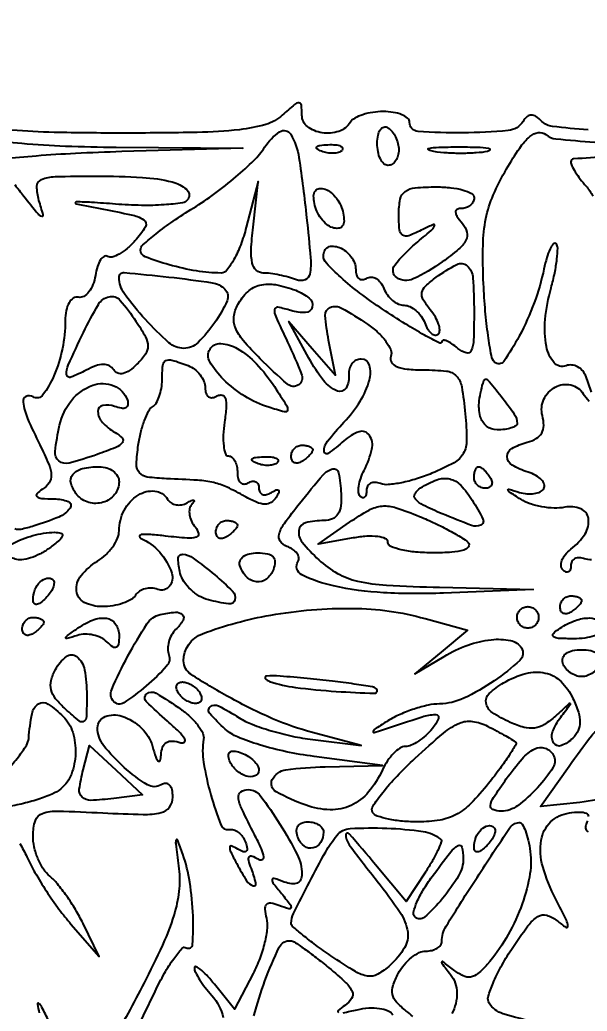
# Model space of a CAD drawing. Header units: inches. Extents: x -279 to 561, y -345 to 342.
# Drawn here: x -208.186 to -207.8, y -299.784 to -299.11 of the extents above; entities that cross this region are included whole.
import ezdxf

# ---------------------------------------------------------------- set-up
doc = ezdxf.new("R2010")
doc.units = ezdxf.units.IN
doc.header["$LTSCALE"] = 0.5
doc.header["$MEASUREMENT"] = 0
doc.layers.add('S-DIM', color=7, linetype='Continuous')
doc.styles.get("Standard").update_dxf_attribs({"font": 'arial.ttf'})
doc.dimstyles.get("Standard").update_dxf_attribs({"dimtxt": 0.18, "dimasz": 0.18, "dimexe": 0.18, "dimexo": 0.0625, "dimgap": 0.09, "dimtad": 0, "dimtih": 1, "dimtoh": 1, "dimzin": 0, "dimdsep": 46, "dimtxsty": 'Standard', "dimcen": 0.09, "dimadec": 0, "dimazin": 0, "dimtfac": 1, "dimtofl": 0, "dimtmove": 0, "dimatfit": 3, "dimfxl": 1, "dimtolj": 1, "dimtzin": 0, "dimarcsym": 0})

# ---------------------------------------------------------------- blocks, each defined once
blk = doc.blocks.new('*D1071')
at = {"color": 0, "linetype": 'ByBlock', "lineweight": -2, "transparency": 16777216}
for p, q in [((558.65223, 342.27878), (558.65223, 342.47294)), ((560.65223, 342.27878), (560.65223, 342.47294)), ((558.83223, 342.29294), (559.17223, 342.29294)), ((560.47223, 342.29294), (560.13223, 342.29294))]:
    blk.add_line(p, q, dxfattribs=at)
at = {"color": 0, "linetype": 'ByBlock', "transparency": 16777216}
for points in [[(558.83223, 342.32294), (558.83223, 342.26294), (558.65223, 342.29294)], [(560.47223, 342.32294), (560.47223, 342.26294), (560.65223, 342.29294)]]:
    blk.add_solid(points, dxfattribs=at)
at = {"layer": 'Defpoints', "color": 0, "linetype": 'ByBlock', "transparency": 16777216}
for p in [(560.65223, 342.29294), (558.65223, 342.21628), (560.65223, 342.21628)]:
    blk.add_point(p, dxfattribs=at)
at = {"layer": 'Defpoints', "color": 0, "ltscale": 0.5, "transparency": 16777216}
for p in [(-209.5, -305.36), (-209.5, -305.81), (-209.5, -305.81)]:
    blk.add_point(p, dxfattribs=at)
at = {"layer": 'S-DIM', "color": 0, "lineweight": -2, "ltscale": 0.5, "transparency": 16777216}
for p, q in [((-209.5, -305.18), (-209.5, -305)), ((-209.5625, -305.36), (-209.68, -305.36)), ((-209.5625, -305.81), (-209.68, -305.81)), ((-209.5, -305.99), (-209.5, -306.17))]:
    blk.add_line(p, q, dxfattribs=at)
at = {"layer": 'S-DIM', "color": 0, "ltscale": 0.5, "transparency": 16777216}
for points in [[(-209.53, -305.18), (-209.47, -305.18), (-209.5, -305.36)], [(-209.53, -305.99), (-209.47, -305.99), (-209.5, -305.81)]]:
    blk.add_solid(points, dxfattribs=at)
at = {"color": 0, "linetype": 'ByBlock', "transparency": 16777216, "insert": (559.65223, 342.29294), "char_height": 0.18, "attachment_point": 5}
blk.add_mtext('\\A1;2.0000', dxfattribs=at)
at = {"layer": 'S-DIM', "color": 0, "ltscale": 0.5, "transparency": 16777216, "insert": (-209.5, -305.585), "char_height": 0.18, "attachment_point": 5}
blk.add_mtext('\\A1;0.45', dxfattribs=at)

msp = doc.modelspace()

# ---------------------------------------------------------------- linework, layer by layer
for points in [[(-205.72684, -301.74723, -0.00001), (-206.54741, -301.74907, -0.000412), (-207.55736, -301.75049, -0.000144), (-209.00903, -301.75091), (-212.29486, -301.75091)], [(-212.24724, -301.73259), (-208.98522, -301.73443, -0.000146), (-207.54475, -301.73566, -0.000415), (-206.54191, -301.73765, -0.00001), (-205.72683, -301.73995, -0.41338)], [(-207.79953, -299.18458, -0.010065), (-207.82373, -299.18221, -0.16856), (-207.83088, -299.17875, 0.047458), (-207.83487, -299.17545, 0.150038), (-207.83814, -299.17445, 0.181024), (-207.84103, -299.17553, 0.075363), (-207.84376, -299.17875, -0.23563), (-207.85387, -299.18501, -0.020835), (-207.88474, -299.18655, -0.019504), (-207.91528, -299.18561, -0.393929), (-207.92108, -299.17939, 0.222681), (-207.9224, -299.17658, 0.076538), (-207.92634, -299.17421, 0.058208), (-207.93212, -299.1726, 0.039081), (-207.93897, -299.17206, 0.037634), (-207.94615, -299.1726, 0.041396), (-207.95293, -299.17421, 0.045439), (-207.9584, -299.17657, 0.130646), (-207.96138, -299.17939, -0.176904), (-207.96917, -299.18552, -0.115862), (-207.98068, -299.18652, -0.129333), (-207.99056, -299.18232, -0.231977), (-207.99435, -299.17459, 0.025779), (-207.99471, -299.16763, 0.38433), (-207.99637, -299.16613, 0.177905), (-207.99934, -299.16722, 0.007828), (-208.00775, -299.17459, -0.11443), (-208.01901, -299.18085, -0.042358), (-208.03692, -299.1844, -0.023056), (-208.06559, -299.18624, -0.004572), (-208.11703, -299.18671, -0.004903), (-208.163, -299.18626, -0.018103), (-208.19199, -299.18464, -0.021665)], [(-207.79721, -299.36306, 0.017296), (-207.80081, -299.35262, 0.083308), (-207.80315, -299.34864, 0.092791), (-207.80659, -299.34582, 0.100569), (-207.81058, -299.34458, 0.117359), (-207.8145, -299.34511, -0.320135), (-207.8226, -299.34301, -0.12778), (-207.8278, -299.33207, -0.071674), (-207.82866, -299.31363, -0.04321), (-207.82467, -299.29208, 0.016238), (-207.82218, -299.28178, 0.023061), (-207.8207, -299.27248, 0.020375), (-207.82016, -299.26494, 0.206914), (-207.82129, -299.26209, 0.436885), (-207.82308, -299.26216, 0.065384), (-207.82529, -299.26555, 0.040247), (-207.82757, -299.27147, 0.020033), (-207.82953, -299.27926, -0.037503), (-207.83615, -299.30215, -0.032781), (-207.84636, -299.3249, -0.031579), (-207.85694, -299.34214, -0.472647), (-207.86311, -299.3426, -0.145746), (-207.86535, -299.33822, -0.010442), (-207.86757, -299.32459, -0.013976), (-207.86947, -299.30794, -0.010077), (-207.87068, -299.28928, -0.015745), (-207.87103, -299.263, -0.045083), (-207.86906, -299.24485, -0.053112), (-207.8641, -299.22907, -0.029375), (-207.85496, -299.21104, -0.016804), (-207.84605, -299.19689, -0.064299), (-207.83917, -299.1891, -0.136909), (-207.83344, -299.18635, -0.220263), (-207.8283, -299.18772, 0.149743), (-207.82135, -299.19062, 0.006565), (-207.7949, -299.19287, 0.010634)], [(-208.20894, -299.19111, 0.009138), (-208.18509, -299.19365, 0.012395), (-208.15544, -299.19552, 0.00784), (-208.1208, -299.19629), (-208.03464, -299.19687), (-208.11706, -299.19935, 0.004665), (-208.14867, -299.2006, 0.007751), (-208.17527, -299.20231, 0.002398), (-208.19792, -299.20423, 0.38828)], [(-207.78644, -299.20281, 0.003295), (-207.80934, -299.2043, 0.393429), (-207.81119, -299.20628, 0.117807), (-207.81057, -299.20889, 0.022588), (-207.80816, -299.21316, 0.022936), (-207.80482, -299.21798, 0.019361), (-207.80087, -299.22277, -0.061866), (-207.79617, -299.22956, -0.015594)], [(-208.18988, -299.22176, 0.009546), (-208.18392, -299.22952, 0.002763), (-208.17402, -299.24176, 0.153241), (-208.17159, -299.24336, 0.583117), (-208.17058, -299.24237, 0.008636), (-208.17343, -299.2325, -0.077491), (-208.17479, -299.22304, -0.29779), (-208.17164, -299.21833, -0.094834), (-208.16248, -299.21635, -0.005915), (-208.13464, -299.21602, -0.013697), (-208.10295, -299.21689, -0.047724), (-208.08274, -299.21995, -0.116633), (-208.07297, -299.225, -0.369114), (-208.07193, -299.23173, -0.223152), (-208.07579, -299.23425, -0.017972), (-208.08819, -299.23554, -0.021529), (-208.10372, -299.23591, -0.014759), (-208.12134, -299.23506, 0.003927), (-208.13765, -299.23391, 0.014881), (-208.14786, -299.23358, 0.344726), (-208.14869, -299.23422, 0.431656), (-208.1482, -299.23498, -0.002763), (-208.11066, -299.24228, -0.090879), (-208.10212, -299.24568, -0.407039), (-208.10095, -299.25051, -0.050049), (-208.10806, -299.26015, -0.033312), (-208.11339, -299.2653, -0.046791), (-208.11881, -299.26908, -0.056258), (-208.12356, -299.2711, -0.214132), (-208.12668, -299.27069, 0.279247), (-208.12909, -299.27066, 0.116477), (-208.13153, -299.27302, 0.068997), (-208.13364, -299.27757, 0.036138), (-208.13503, -299.28368, -0.052809), (-208.13666, -299.28989, -0.075165), (-208.13945, -299.29486, -0.097766), (-208.14292, -299.29786, -0.181888), (-208.14654, -299.29844, 0.197419), (-208.15004, -299.29911, 0.120789), (-208.15296, -299.30223, 0.082131), (-208.15489, -299.30756, 0.045944), (-208.15553, -299.31445, -0.051426), (-208.15748, -299.33343, -0.048975), (-208.16328, -299.35194, -0.059731), (-208.17072, -299.36492, -0.389148), (-208.17749, -299.36622, 0.259605), (-208.18228, -299.366, 0.322572), (-208.1843, -299.36984, 0.06631), (-208.18122, -299.3809, 0.014533), (-208.1729, -299.39887, -0.01508), (-208.16681, -299.41205, -0.085731), (-208.16504, -299.41954, -0.165794), (-208.16647, -299.42474, -0.102691), (-208.17107, -299.42918, 0.052658), (-208.17489, -299.43221, 0.444788), (-208.17481, -299.43416, 0.158433), (-208.17169, -299.4354, 0.014438), (-208.16322, -299.4357, -0.091033), (-208.15351, -299.43754, -0.493994), (-208.15223, -299.44193, -0.134817), (-208.15998, -299.44806, -0.026647), (-208.17678, -299.45415, -0.01881), (-208.18569, -299.45648, -0.15042), (-208.18987, -299.45615, -0.326565)], [(-207.7972, -299.4771, -0.118377), (-207.80182, -299.47649, 0.080573), (-207.8054, -299.47575, 0.128637), (-207.80844, -299.4764, 0.151154), (-207.81045, -299.47834, 0.126619), (-207.81119, -299.48122, -0.070936), (-207.81159, -299.48401, -0.205434), (-207.8128, -299.48548, -0.232299), (-207.81458, -299.48552, -0.087588), (-207.81667, -299.48405, -0.184826), (-207.8179, -299.48129, -0.107241), (-207.81732, -299.47766, -0.080258), (-207.81498, -299.47369, -0.053866), (-207.81118, -299.47001, 0.082629), (-207.80155, -299.45954, 0.181733), (-207.79922, -299.44908, 0.269198), (-207.80444, -299.44244, 0.142851), (-207.81522, -299.44141, -0.054593), (-207.82258, -299.442, -0.03726), (-207.83093, -299.44113, -0.037525), (-207.83896, -299.43905, -0.060143), (-207.84534, -299.43598, -0.002678), (-207.85321, -299.43089, -0.20412), (-207.85403, -299.42967, -0.558548), (-207.85342, -299.42912, -0.004898), (-207.84623, -299.43127, 0.052692), (-207.84111, -299.43228, 0.061091), (-207.83616, -299.43212, 0.070942), (-207.8321, -299.43088, 0.145899), (-207.82963, -299.42869, 0.218894), (-207.82929, -299.42585, 0.115095), (-207.83114, -299.42274, 0.077976), (-207.83503, -299.41979, 0.046388), (-207.84039, -299.41753, -0.057035), (-207.8512, -299.41268, -0.257221), (-207.85458, -299.40693, -0.279486), (-207.85144, -299.40139, -0.063437), (-207.84097, -299.39718, 0.067391), (-207.8348, -299.39464, 0.132212), (-207.83108, -299.3909, 0.130277), (-207.82971, -299.38576, 0.064502), (-207.83057, -299.37902, -0.172909), (-207.82961, -299.36791, -0.164099), (-207.82182, -299.35963, -0.179826), (-207.81119, -299.35818, -0.198756), (-207.80273, -299.36413, 0.055684), (-207.79874, -299.3691, 0.609029)], [(-208.18656, -299.67029, -0.036126), (-208.18164, -299.67941, 0.025428), (-208.17615, -299.69011, 0.013868), (-208.16841, -299.70268, 0.013789), (-208.1598, -299.71505, 0.02127), (-208.15164, -299.72519), (-208.13235, -299.74717), (-208.14345, -299.72466, 0.021012), (-208.14855, -299.71534, 0.017917), (-208.15467, -299.70597, 0.018292), (-208.16086, -299.69783, 0.047783), (-208.16603, -299.69263, -0.076637), (-208.17043, -299.68767, -0.044462), (-208.17413, -299.6806, -0.043222), (-208.17666, -299.67267, -0.055459), (-208.1775, -299.66506, -0.076494), (-208.1759, -299.65465, -0.241853), (-208.17109, -299.64978, -0.086372), (-208.16052, -299.64825, -0.005781), (-208.12987, -299.64948, 0.007188), (-208.10249, -299.65049, 0.061509), (-208.09031, -299.64927, 0.178676), (-208.0845, -299.6455, 0.161832), (-208.08225, -299.63868, 0.056009), (-208.0828, -299.6338, 0.133113), (-208.08451, -299.6306, 0.20119), (-208.08707, -299.62946, 0.144982), (-208.09013, -299.63029, -0.284164), (-208.09962, -299.63029, -0.043735), (-208.1154, -299.6185, -0.044768), (-208.12941, -299.60354, -0.167316), (-208.13355, -299.59154, -0.306869), (-208.12839, -299.58392, -0.179058), (-208.1169, -299.58363, -0.11015), (-208.10357, -299.59178, -0.134113), (-208.09611, -299.60431, 0.013083), (-208.09394, -299.61143, 0.117891), (-208.09223, -299.61417, 0.568087), (-208.09098, -299.61385, 0.056473), (-208.09032, -299.61004, -0.073338), (-208.08921, -299.60469, -0.168883), (-208.08664, -299.60155, -0.157615), (-208.08254, -299.60055, -0.061783), (-208.07677, -299.60171, 0.270947), (-208.07444, -299.60122, 0.36315), (-208.07416, -299.59918, 0.059698), (-208.07824, -299.59413, 0.015698), (-208.08593, -299.58709, -0.02034), (-208.10035, -299.57364, -0.440936), (-208.10009, -299.56846, -0.316867), (-208.09373, -299.56798, -0.0182), (-208.07637, -299.57922, -0.036282), (-208.07017, -299.58427, -0.043244), (-208.06515, -299.5899, -0.048544), (-208.0619, -299.59526, -0.153997), (-208.06131, -299.59937, 0.081406), (-208.06133, -299.61505, 0.028457), (-208.05642, -299.63714, 0.021183), (-208.04966, -299.6577, 0.370281), (-208.04395, -299.66083, -0.131704), (-208.04081, -299.661, -0.085229), (-208.03758, -299.66271, -0.074999), (-208.03475, -299.66566, -0.066784), (-208.03278, -299.66944, -0.040941), (-208.03164, -299.67361, -0.26618), (-208.03233, -299.67559, -0.280262), (-208.03434, -299.67593, -0.043927), (-208.03809, -299.67405, 0.047109), (-208.04215, -299.67203, 0.503792), (-208.04348, -299.67288, 0.13162), (-208.04287, -299.67601, 0.009323), (-208.03878, -299.68402, 0.017895), (-208.03201, -299.69564, 0.172846), (-208.02758, -299.69912, 0.590942), (-208.02566, -299.69735, 0.031381), (-208.02879, -299.68736, -0.024492), (-208.03061, -299.68184, -0.221621), (-208.03019, -299.67939, -0.348734), (-208.02832, -299.67882, -0.044594), (-208.02429, -299.68084, 0.206811), (-208.0215, -299.68125, 0.379832), (-208.02032, -299.67947, 0.070851), (-208.02196, -299.67388, 0.012737), (-208.02671, -299.66409, -0.007966), (-208.0353, -299.6468, -0.077581), (-208.03764, -299.639, -0.283274), (-208.03596, -299.6352, -0.151726), (-208.03087, -299.63362, -0.235233), (-208.02279, -299.63764, -0.020403), (-208.0093, -299.65711, -0.02498), (-207.99755, -299.67787, -0.116121), (-207.99437, -299.69118, -0.111119), (-207.99522, -299.69497, -0.180177), (-207.99755, -299.69725, -0.138885), (-208.00134, -299.69779, -0.058124), (-208.00637, -299.69651, 0.013042), (-208.01322, -299.69408, 0.439876), (-208.01457, -299.69484, 0.224809), (-208.01411, -299.69697, 0.006476), (-208.0082, -299.70442, -0.006634), (-208.00231, -299.71186, -0.222672), (-208.00184, -299.71401, -0.438942), (-208.0032, -299.7148, -0.013607), (-208.01, -299.71246, 0.046843), (-208.01563, -299.71094, 0.247306), (-208.01858, -299.71189, 0.221834), (-208.01966, -299.71498, 0.03862), (-208.01853, -299.72122, -0.092446), (-208.01805, -299.72797, -0.031219), (-208.01977, -299.73772, -0.029812), (-208.02308, -299.7485, -0.03007), (-208.02763, -299.75877), (-208.0402, -299.78307), (-208.0539, -299.76614, 0.015544), (-208.05917, -299.76003, 0.035756), (-208.06358, -299.75587, 0.077313), (-208.06648, -299.75417, 0.529272), (-208.06761, -299.75494, 0.117756), (-208.06689, -299.75796, 0.023273), (-208.06413, -299.76284, 0.023481), (-208.06029, -299.76834, 0.019932), (-208.05575, -299.77378, -0.128087), (-208.04796, -299.78871, -0.123095)], [(-207.79435, -299.8012, -0.014053), (-207.82612, -299.79458, -0.014087), (-207.85745, -299.78618, -0.183832), (-207.86685, -299.77898, -0.212788), (-207.86745, -299.77459, -0.02715), (-207.8642, -299.76539, -0.027931), (-207.85887, -299.75434, -0.019819), (-207.85173, -299.74256, -0.012217), (-207.8404, -299.72633, -0.093413), (-207.83363, -299.72001, -0.213926), (-207.82761, -299.71914, -0.103928), (-207.8206, -299.72284, 0.024914), (-207.81457, -299.72735, 0.621646), (-207.81318, -299.72656, 0.100481), (-207.81428, -299.72243, 0.003865), (-207.82149, -299.70821, -0.049413), (-207.83031, -299.68603, -0.109542), (-207.83142, -299.66796, -0.16481), (-207.82496, -299.65566, -0.156275), (-207.81221, -299.64948, -0.028782), (-207.80506, -299.64889, -0.111189), (-207.80071, -299.64975, -0.264716), (-207.79914, -299.65189, -0.169544)], [(-207.91892, -299.7881, 0.030411), (-207.9235, -299.78417, -0.044529), (-207.92999, -299.77827, -0.13608), (-207.93268, -299.77302, -0.132857), (-207.93232, -299.76706, -0.041604), (-207.92873, -299.75876, -0.050056), (-207.92481, -299.75293, -0.050089), (-207.91981, -299.74799, -0.05476), (-207.91454, -299.74461, -0.115593), (-207.90984, -299.74351, 0.05864), (-207.90573, -299.74303, 0.077701), (-207.90226, -299.7416, 0.096312), (-207.89993, -299.73949, 0.161959), (-207.89911, -299.73701, -0.139164), (-207.89613, -299.72654, -0.005786), (-207.87511, -299.69335, -0.00422), (-207.8529, -299.6598, -0.226937), (-207.84648, -299.65602, -0.287952), (-207.84438, -299.6571, -0.041725), (-207.84218, -299.66164, -0.036691), (-207.84024, -299.66805, -0.023313), (-207.83888, -299.67574, -0.080036), (-207.83944, -299.6932, -0.042933), (-207.84537, -299.714, -0.041077), (-207.85533, -299.73485, -0.048072), (-207.86813, -299.75264, -0.035836), (-207.87447, -299.7589, -0.138185), (-207.87945, -299.7612, -0.156477), (-207.88452, -299.76043, -0.050026), (-207.89106, -299.75631, 0.00219), (-207.89829, -299.75072, 0.430043), (-207.89911, -299.75085, 0.324747), (-207.89908, -299.75183, 0.001901), (-207.89319, -299.75942, -0.164019), (-207.88875, -299.77202, -0.13099), (-207.8923, -299.78607, -0.10126)], [(-207.79982, -299.65498, 0.074535), (-207.80112, -299.65802, 0.151265), (-207.80101, -299.66059, 0.187609), (-207.79953, -299.66229, 0.121711)], [(-208.11023, -299.80378), (-208.09441, -299.77097, -0.016278), (-208.08796, -299.75861, -0.027036), (-208.08163, -299.74871, -0.025897), (-208.07608, -299.74176, -0.353778), (-208.0731, -299.74126, 0.551388), (-208.06884, -299.73897, 0.027043), (-208.06852, -299.71959, 0.028971), (-208.07072, -299.69667, 0.046141), (-208.07551, -299.67757, 0.005789), (-208.07907, -299.6678, 0.698655), (-208.08002, -299.66781, 0.11782), (-208.08032, -299.67062, 0.00216), (-208.07833, -299.68553, -0.056), (-208.07795, -299.70098, -0.048173), (-208.08092, -299.71696, -0.034859), (-208.08793, -299.7362, -0.012646), (-208.10043, -299.76246, -0.00732), (-208.11134, -299.78319, -0.007308), (-208.12285, -299.80361, -0.007185)], [(-208.02701, -299.78756, -0.024456), (-208.01953, -299.76379, -0.023955), (-208.00981, -299.74092, -0.305119), (-208.00215, -299.73645, -0.130785), (-207.9996, -299.7373, -0.007603), (-207.99277, -299.74197, -0.011119), (-207.98475, -299.74789, -0.007924), (-207.97603, -299.75486, -0.013998), (-207.96435, -299.76507, -0.10513), (-207.96014, -299.77104, -0.246149), (-207.9605, -299.77576, -0.104184), (-207.96504, -299.78047, 0.026724), (-207.96964, -299.78396, 0.578498), (-207.9694, -299.78531, 0.13583)], [(-208.16677, -299.79113, 0.006233), (-208.17138, -299.78186, 0.099168), (-208.17355, -299.77913, 0.694179), (-208.17448, -299.77965, 0.022018), (-208.17327, -299.78564, -0.037951)], [(-207.96634, -299.78552, 0.007187), (-207.95668, -299.78343, -0.040347), (-207.94882, -299.78227, -0.051843), (-207.94152, -299.78254, -0.061332), (-207.93571, -299.78411, -0.159128), (-207.93244, -299.78687, 0.071599)]]:
    msp.add_lwpolyline(points, format="xyb")
for points in [[(-207.92841, -299.19814, -0.067639), (-207.92896, -299.20217, -0.08433), (-207.93056, -299.20559, -0.09965), (-207.93294, -299.20788, -0.142666), (-207.93574, -299.20869, -0.195654), (-207.93854, -299.20755, -0.086673), (-207.94091, -299.20426, -0.066561), (-207.94252, -299.19938, -0.0466), (-207.94306, -299.19361, -0.047867), (-207.94254, -299.18815, -0.104212), (-207.94091, -299.18428, -0.181468), (-207.93851, -299.18262, -0.202618), (-207.93574, -299.18305, -0.08825), (-207.93293, -299.18556, -0.053305), (-207.93056, -299.18935, -0.051278), (-207.92895, -299.19376, -0.061875)], [(-207.99115, -299.24446, -0.005622), (-207.9885, -299.27175, -0.062578), (-207.98893, -299.28266, -0.268307), (-207.99218, -299.28661, -0.183086), (-207.99814, -299.28658, 0.024115), (-208.00352, -299.28481, 0.016858), (-208.00973, -299.28332, 0.017051), (-208.0158, -299.28228, 0.0336), (-208.02067, -299.28196, -0.189814), (-208.02541, -299.28009, -0.150979), (-208.02816, -299.27529, -0.068131), (-208.02893, -299.26629, -0.015061), (-208.02767, -299.25082), (-208.02419, -299.21968), (-208.03229, -299.25082, -0.025507), (-208.03605, -299.26275, -0.036652), (-208.04066, -299.27281, -0.040414), (-208.04542, -299.28001, -0.230532), (-208.04942, -299.28196, -0.041366), (-208.0661, -299.28057, -0.028124), (-208.0847, -299.27638, -0.020773), (-208.10101, -299.27099, -0.312044), (-208.10424, -299.26632, -0.214415), (-208.10265, -299.26279, -0.013453), (-208.09369, -299.25525, -0.017921), (-208.08209, -299.24668, -0.012212), (-208.06833, -299.23775, 0.020344), (-208.05366, -299.22787, 0.0182), (-208.03926, -299.21648, 0.018574), (-208.02709, -299.2053, 0.052727), (-208.0198, -299.19639, -0.097698), (-208.00952, -299.18589, -0.432986), (-208.002, -299.18754, -0.098402), (-207.99638, -299.20336, -0.009266)], [(-207.96703, -299.19847, -0.126455), (-207.96942, -299.19988, -0.060344), (-207.97298, -299.20046, -0.05415), (-207.97706, -299.20019, -0.051402), (-207.98107, -299.19905, -0.054073), (-207.98412, -299.19742, -0.470617), (-207.98425, -299.19609, -0.168741), (-207.98211, -299.19505, -0.018894), (-207.97664, -299.19462, -0.028489), (-207.97154, -299.1947, -0.077125), (-207.96803, -299.19551, -0.208169), (-207.96669, -299.19686, -0.296942)], [(-207.86787, -299.1992, -0.031163), (-207.87559, -299.20019, -0.015827), (-207.88539, -299.20053, -0.015659), (-207.89555, -299.20024, -0.022548), (-207.9045, -299.1993, -0.075924), (-207.90818, -299.19815, -0.720633), (-207.90804, -299.19711, -0.040183), (-207.90122, -299.19635, -0.006817), (-207.88812, -299.19614, -0.00738), (-207.87495, -299.19629, -0.030832), (-207.86706, -299.19699, -0.49082), (-207.86646, -299.19806, -0.248898)], [(-207.96617, -299.24128, -0.05162), (-207.9657, -299.24667, -0.158392), (-207.96687, -299.25009, -0.215807), (-207.96952, -299.25154, -0.100052), (-207.9735, -299.25106, -0.094625), (-207.97746, -299.24884, -0.055874), (-207.98121, -299.2449, -0.053155), (-207.98419, -299.23995, -0.061282), (-207.98589, -299.23472, -0.05162), (-207.98637, -299.22933, -0.158392), (-207.9852, -299.22591, -0.215807), (-207.98255, -299.22445, -0.100052), (-207.97856, -299.22494, -0.094625), (-207.9746, -299.22716, -0.055874), (-207.97086, -299.23109, -0.053155), (-207.96787, -299.23604, -0.061282)], [(-207.87713, -299.23067, -0.111474), (-207.87776, -299.23347, -0.100072), (-207.87954, -299.23585, -0.094595), (-207.88221, -299.23744, -0.087854), (-207.88535, -299.238, 0.095563), (-207.8886, -299.23862, 0.314615), (-207.88973, -299.24035, 0.14338), (-207.88876, -299.24335, 0.023391), (-207.88505, -299.24827, -0.111622), (-207.88204, -299.25418, -0.184949), (-207.88269, -299.25966, -0.097862), (-207.88762, -299.26577, -0.019592), (-207.89875, -299.27438, -0.043849), (-207.91849, -299.28597, -0.269178), (-207.9298, -299.28504, -0.429196), (-207.93109, -299.2766, -0.054424), (-207.91681, -299.2618, 0.004431), (-207.90643, -299.25301, 0.0969), (-207.90398, -299.24989, 0.697921), (-207.9048, -299.249, 0.01733), (-207.91193, -299.25226, -0.022082), (-207.92162, -299.25658, -0.238143), (-207.92577, -299.25619, -0.235277), (-207.92795, -299.25262, -0.021586), (-207.92841, -299.24192, -0.049017), (-207.92741, -299.23175, -0.189213), (-207.92405, -299.2265, -0.136149), (-207.91723, -299.22396, -0.021405), (-207.90277, -299.22335, -0.027026), (-207.89294, -299.22388, -0.042582), (-207.88466, -299.2255, -0.052312), (-207.87883, -299.22785, -0.277684)], [(-207.95772, -299.27951, 0.072784), (-207.95717, -299.28324, 0.148855), (-207.95555, -299.28568, 0.188559), (-207.95314, -299.28647, 0.12494), (-207.95034, -299.28559, -0.148943), (-207.94718, -299.28475, -0.123594), (-207.94384, -299.28573, -0.099723), (-207.9408, -299.28844, -0.069381), (-207.93856, -299.29248, 0.066123), (-207.93618, -299.29686, 0.062112), (-207.93269, -299.30057, 0.066512), (-207.92868, -299.30308, 0.10703), (-207.92475, -299.30393, -0.111634), (-207.9208, -299.30483, -0.066107), (-207.91674, -299.30747, -0.061029), (-207.91318, -299.31137, -0.063042), (-207.91071, -299.31597, 0.044331), (-207.90861, -299.32026, 0.085347), (-207.90611, -299.32314, 0.141566), (-207.90365, -299.3242, 0.231374), (-207.90155, -299.32348, 0.208638), (-207.90053, -299.32087, 0.069745), (-207.90127, -299.31676, 0.055271), (-207.90348, -299.31189, 0.039016), (-207.90694, -299.30698, -0.040723), (-207.91175, -299.30012, -0.179229), (-207.9126, -299.29534, -0.16035), (-207.91015, -299.29083, -0.031004), (-207.90292, -299.28483, -0.038501), (-207.88887, -299.27613, -0.314781), (-207.88179, -299.27707, -0.192739), (-207.87791, -299.28517, -0.016695), (-207.87713, -299.30849, -0.007925), (-207.87743, -299.32768, -0.096862), (-207.87906, -299.3348, -0.380264), (-207.88242, -299.33633, -0.098332), (-207.88812, -299.33324, 0.023658), (-207.89234, -299.33006, 0.052698), (-207.89588, -299.32816, 0.110768), (-207.89818, -299.32777, 0.398554), (-207.89911, -299.32875, -0.558722), (-207.90055, -299.32964, -0.008691), (-207.91094, -299.32417, -0.013526), (-207.92394, -299.31657, -0.007501), (-207.9394, -299.30664, -0.015591), (-207.95484, -299.29568, -0.021807), (-207.96786, -299.28488, -0.019009), (-207.97763, -299.27534, -0.192077), (-207.97969, -299.27016, -0.117007), (-207.97886, -299.26665, -0.161502), (-207.97659, -299.26438, -0.135374), (-207.97306, -299.26368, -0.073279), (-207.96871, -299.26465, -0.077126), (-207.9645, -299.26706, -0.064983), (-207.96094, -299.27076, -0.066775), (-207.95854, -299.27513, -0.092821)], [(-208.04681, -299.29299, -0.310639), (-208.04534, -299.30092, -0.047086), (-208.0537, -299.31575, -0.046828), (-208.06513, -299.32929, -0.196487), (-208.0748, -299.33324, -0.183628), (-208.08489, -299.3294, -0.026165), (-208.10094, -299.31357, -0.027117), (-208.11526, -299.29606, -0.159148), (-208.11889, -299.28492, -0.439158), (-208.1154, -299.28171, -0.006763), (-208.08511, -299.28469, -0.00963), (-208.05554, -299.28858, -0.160205)], [(-207.99861, -299.29373, -0.079019), (-207.98941, -299.29905, -0.286618), (-207.98731, -299.30516, -0.337799), (-207.99182, -299.3089, -0.087093), (-208.00181, -299.30755, 0.028394), (-208.01071, -299.30528, 0.439147), (-208.01299, -299.30695, 0.134986), (-208.01224, -299.31162, 0.004421), (-208.00416, -299.32895, -0.019069), (-207.99447, -299.35143, -0.361756), (-207.99675, -299.35818, -0.327434), (-208.00426, -299.35757, -0.017685), (-208.02273, -299.34036, -0.018317), (-208.0344, -299.3278, -0.080159), (-208.0397, -299.3192, -0.131873), (-208.04068, -299.31167, -0.090021), (-208.03802, -299.3034, -0.083558), (-208.0313, -299.29471, -0.127003), (-208.02293, -299.29021, -0.10581), (-208.01228, -299.28989, -0.046376)], [(-208.10736, -299.31473, -0.020072), (-208.10092, -299.32547, -0.120099), (-208.09925, -299.33173, -0.159574), (-208.1009, -299.33715, -0.043552), (-208.10672, -299.34409, -0.041869), (-208.11171, -299.34831, -0.095293), (-208.11618, -299.35035, -0.148547), (-208.11983, -299.35014, -0.167887), (-208.12253, -299.34793, 0.135919), (-208.12547, -299.34521, 0.122505), (-208.1295, -299.34425, 0.084409), (-208.13476, -299.34521, 0.035973), (-208.14132, -299.34813, -0.031997), (-208.15177, -299.35289, -0.502238), (-208.15461, -299.35109, -0.125111), (-208.15346, -299.3446, -0.004904), (-208.14318, -299.3225, -0.021748), (-208.133, -299.30335, -0.209306), (-208.1257, -299.29807, -0.272515), (-208.11813, -299.30057, -0.035033)], [(-207.94967, -299.3168, -0.038425), (-207.94262, -299.32237, -0.049959), (-207.93715, -299.32851, -0.059265), (-207.93392, -299.33432, -0.182557), (-207.9338, -299.33873, 0.225482), (-207.93335, -299.34269, 0.158018), (-207.92988, -299.34563, 0.07487), (-207.92271, -299.34738, 0.022611), (-207.91148, -299.34789, -0.026526), (-207.89596, -299.34872, -0.178286), (-207.88916, -299.35208, -0.149911), (-207.88554, -299.35936, -0.017177), (-207.88314, -299.37776, -0.020821), (-207.88217, -299.39592, -0.13113), (-207.88444, -299.40482, -0.141586), (-207.89076, -299.41107, -0.025675), (-207.9058, -299.41828, -0.02332), (-207.91626, -299.42209, -0.026402), (-207.92661, -299.42473, -0.026988), (-207.93553, -299.42602, -0.114348), (-207.94084, -299.42528, 0.078816), (-207.94449, -299.4245, 0.127052), (-207.94759, -299.42513, 0.151608), (-207.94963, -299.42706, 0.129527), (-207.95039, -299.42993, -0.050848), (-207.95069, -299.43283, -0.152605), (-207.95164, -299.43456, -0.259787), (-207.95303, -299.43492, -0.133422), (-207.95465, -299.43399, -0.182355), (-207.95581, -299.43143, -0.05349), (-207.95562, -299.42704, -0.046014), (-207.95431, -299.42175, -0.035522), (-207.95197, -299.41629, 0.060906), (-207.94664, -299.40187, 0.211943), (-207.94843, -299.39234, 0.338152), (-207.95545, -299.39005, 0.100109), (-207.9658, -299.3962, -0.029459), (-207.97648, -299.40478, -0.61119), (-207.97932, -299.4033, -0.169454), (-207.97689, -299.39647, -0.018181), (-207.96573, -299.38357, 0.047569), (-207.9547, -299.36921, 0.073137), (-207.9484, -299.35488, 0.134928), (-207.9484, -299.34477, 0.337556), (-207.95392, -299.34057, 0.113725), (-207.95746, -299.34138, 0.110886), (-207.96033, -299.34367, 0.104083), (-207.96206, -299.3471, 0.08957), (-207.9624, -299.35113, -0.151945), (-207.9643, -299.36024, -0.38144), (-207.9702, -299.36229, -0.130498), (-207.97965, -299.35505, -0.039719), (-207.9896, -299.33982), (-208.00317, -299.31492), (-207.98735, -299.33324), (-207.97152, -299.35156), (-207.97619, -299.32774, -0.030013), (-207.97846, -299.31086, -0.323944), (-207.97505, -299.30533, -0.231277), (-207.96742, -299.30581, -0.018279)], [(-208.01308, -299.35928, -0.004415), (-208.00467, -299.37236, -0.211229), (-208.00422, -299.37539, -0.412811), (-208.00619, -299.37651, -0.010457), (-208.01697, -299.37333, -0.061934), (-208.03324, -299.36585, -0.056356), (-208.04776, -299.35441, -0.065116), (-208.05705, -299.34245, -0.277926), (-208.05696, -299.33378, -0.277651), (-208.04956, -299.32997, -0.115578), (-208.03839, -299.33338, -0.072342), (-208.02532, -299.34375, -0.043909)], [(-208.07187, -299.34501, -0.07338), (-208.06744, -299.34751, -0.064171), (-208.06369, -299.35128, -0.066866), (-208.06115, -299.3557, -0.097305), (-208.06028, -299.3601, 0.079078), (-208.05968, -299.36389, 0.169177), (-208.05791, -299.36622, 0.187763), (-208.05522, -299.3668, 0.099311), (-208.05197, -299.3656, -0.205035), (-208.04863, -299.3651, -0.26772), (-208.04647, -299.36723, -0.086063), (-208.0459, -299.37311, -0.017857), (-208.04704, -299.38348, 0.024389), (-208.0479, -299.39231, 0.041034), (-208.04765, -299.39974, 0.052076), (-208.04648, -299.40498, 0.32221), (-208.04436, -299.4065, -0.18193), (-208.04205, -299.40737, -0.091082), (-208.04008, -299.40986, -0.071006), (-208.03875, -299.41355, -0.051063), (-208.0383, -299.41792, 0.066118), (-208.03777, -299.42197, 0.138808), (-208.03615, -299.42466, 0.191142), (-208.03376, -299.42561, 0.139169), (-208.03098, -299.42482, -0.088621), (-208.02818, -299.42371, -0.167455), (-208.0258, -299.42403, -0.177706), (-208.02422, -299.42571, -0.101261), (-208.02365, -299.42848, 0.123177), (-208.02298, -299.43118, 0.188059), (-208.02117, -299.43273, 0.150165), (-208.01843, -299.43284, 0.073727), (-208.01519, -299.43144, -0.028992), (-208.01183, -299.42963, -0.31702), (-208.0104, -299.42988, -0.314545), (-208.01015, -299.43132, -0.028766), (-208.01198, -299.4347, -0.111868), (-208.01538, -299.43816, -0.15187), (-208.01958, -299.43932, -0.094977), (-208.0252, -299.43806, -0.027027), (-208.03325, -299.43403, 0.019915), (-208.0453, -299.42779, 0.05411), (-208.05437, -299.42467, 0.039383), (-208.06541, -299.42308, 0.00683), (-208.08649, -299.422, -0.02488), (-208.09965, -299.42085, -0.185524), (-208.10504, -299.41787, -0.187976), (-208.10702, -299.41207, -0.025647), (-208.10579, -299.39909, -0.024051), (-208.10407, -299.39034, -0.02874), (-208.1016, -299.38232, -0.029539), (-208.09878, -299.37595, -0.136401), (-208.09607, -299.37301, 0.121598), (-208.09358, -299.37047, 0.04792), (-208.09149, -299.36601, 0.043762), (-208.09007, -299.36052, 0.041708), (-208.08959, -299.35479, -0.022761), (-208.08914, -299.34485, -0.24887), (-208.08702, -299.34161, -0.204955), (-208.08285, -299.34119, -0.015474)], [(-208.11324, -299.3685, -0.108271), (-208.1129, -299.37174, -0.257062), (-208.11425, -299.37366, -0.161356), (-208.11728, -299.37407, -0.045328), (-208.12194, -299.37276, 0.139906), (-208.1299, -299.37205, 0.364416), (-208.13327, -299.37619, 0.184647), (-208.13027, -299.38367, 0.078556), (-208.12165, -299.39045, -0.07573), (-208.11677, -299.39425, -0.375988), (-208.11665, -299.39744, -0.127514), (-208.12107, -299.40071, -0.011939), (-208.13383, -299.4055, -0.018499), (-208.1528, -299.41134, -0.235574), (-208.15989, -299.40989, -0.264029), (-208.16251, -299.40353, -0.02262), (-208.1594, -299.38549, -0.117305), (-208.15131, -299.36872, -0.134507), (-208.13687, -299.35841, -0.186643), (-208.12249, -299.35865, -0.219333)], [(-207.84782, -299.38435, -0.260728), (-207.84876, -299.38603, -0.060104), (-207.85181, -299.38743, -0.047245), (-207.8562, -299.38839, -0.030416), (-207.8614, -299.38871, -0.172441), (-207.86857, -299.38616, -0.156852), (-207.87286, -299.37956, -0.099497), (-207.87357, -299.36895, -0.044377), (-207.8705, -299.35522, -0.581933), (-207.86789, -299.35467, -0.015838), (-207.85864, -299.3658, -0.016899), (-207.84975, -299.37805, -0.149571)], [(-207.98702, -299.40241, -0.151918), (-207.9875, -299.40395, -0.038439), (-207.98917, -299.40602, -0.035638), (-207.99154, -299.40819, -0.029505), (-207.99435, -299.41017, -0.082592), (-207.99715, -299.41131, -0.161196), (-207.99952, -299.41108, -0.182303), (-208.0011, -299.40954, -0.108972), (-208.00167, -299.40693, -0.093332), (-208.00112, -299.40397, -0.09642), (-207.99952, -299.40146, -0.099167), (-207.99714, -299.39977, -0.105053), (-207.99435, -299.39918, -0.042167), (-207.99154, -299.39941, -0.061769), (-207.98917, -299.40013, -0.081139), (-207.98757, -299.40117, -0.210953)], [(-208.01098, -299.41093, -0.126455), (-208.01338, -299.41234, -0.060344), (-208.01693, -299.41292, -0.05415), (-208.02102, -299.41265, -0.051402), (-208.02503, -299.41151, -0.054073), (-208.02808, -299.40988, -0.470617), (-208.02821, -299.40855, -0.168741), (-208.02607, -299.40751, -0.018894), (-208.0206, -299.40708, -0.028489), (-208.0155, -299.40716, -0.077125), (-208.01198, -299.40797, -0.208169), (-208.01065, -299.40933, -0.296942)], [(-208.11889, -299.42403, -0.168436), (-208.12189, -299.43268, -0.152371), (-208.12972, -299.43804, -0.145152), (-208.13951, -299.43814, -0.151129), (-208.1476, -299.43287, -0.104397), (-208.1516, -299.42526, -0.242809), (-208.15036, -299.41912, -0.17113), (-208.14385, -299.41508, -0.054225), (-208.13233, -299.41383, -0.074383), (-208.12719, -299.4146, -0.088423), (-208.12284, -299.41683, -0.100649), (-208.11993, -299.42014, -0.130685)], [(-207.96765, -299.43215, -0.04212), (-207.96787, -299.44054, -0.113978), (-207.96983, -299.44613, -0.153267), (-207.97361, -299.44932, -0.09977), (-207.97925, -299.45046, 0.0622), (-207.99189, -299.45204, 0.306066), (-207.99643, -299.45713, 0.20776), (-207.99415, -299.46519, 0.034582), (-207.98286, -299.4772, 0.059283), (-207.97018, -299.48643, 0.071892), (-207.95648, -299.4917, 0.041945), (-207.9367, -299.49448, 0.0081), (-207.90056, -299.49591), (-207.83683, -299.4974), (-207.89797, -299.49988, -0.023738), (-207.93889, -299.4996, -0.040389), (-207.97278, -299.49499, -0.060149), (-207.99434, -299.48746, -0.443037), (-207.99702, -299.47816, 0.185607), (-207.99654, -299.4756, 0.116588), (-207.99777, -299.47278, 0.08528), (-208.00061, -299.47011, 0.054888), (-208.00463, -299.46803, -0.147349), (-208.00914, -299.46454, -0.231), (-208.00993, -299.4598, -0.084457), (-208.00628, -299.45239, -0.011892), (-207.99594, -299.43878, -0.007919), (-207.97986, -299.41927, -0.16022), (-207.97339, -299.41532, -0.426891), (-207.9694, -299.41792, -0.032376)], [(-207.86614, -299.42115, -0.082592), (-207.86499, -299.42395, -0.161196), (-207.86522, -299.42633, -0.182303), (-207.86677, -299.42791, -0.108972), (-207.86937, -299.42848, -0.093332), (-207.87233, -299.42792, -0.09642), (-207.87485, -299.42633, -0.099167), (-207.87653, -299.42395, -0.105053), (-207.87713, -299.42115, -0.042167), (-207.87689, -299.41835, -0.061769), (-207.87618, -299.41598, -0.081139), (-207.87513, -299.41437, -0.210953), (-207.8739, -299.41383, -0.151918), (-207.87235, -299.41431, -0.038439), (-207.87028, -299.41598, -0.035638), (-207.86811, -299.41835, -0.029505)], [(-207.87838, -299.43652, -0.024034), (-207.8711, -299.44953, -0.425292), (-207.87256, -299.45362, -0.198751), (-207.87887, -299.45383, -0.009468), (-207.89896, -299.44582, -0.013805), (-207.91188, -299.43996, -0.106066), (-207.91709, -299.43588, -0.315202), (-207.9174, -299.43217, -0.120647), (-207.91361, -299.42824, -0.052408), (-207.90239, -299.42269, -0.147385), (-207.89373, -299.42215, -0.145685), (-207.88616, -299.42649, -0.050785)], [(-208.08585, -299.43593, 0.111964), (-208.08343, -299.43839, 0.096704), (-208.08006, -299.43973, 0.091062), (-208.07625, -299.43974, 0.08588), (-208.0726, -299.43842, -0.017771), (-208.06948, -299.43677, -0.192588), (-208.06808, -299.43668, -0.49661), (-208.06782, -299.43744, -0.037855), (-208.06938, -299.43945, 0.140119), (-208.07086, -299.44246, 0.083914), (-208.07091, -299.44647, 0.072319), (-208.06955, -299.45085, 0.062155), (-208.06695, -299.45492, -0.120796), (-208.06484, -299.45927, -0.39058), (-208.06633, -299.4618, -0.093399), (-208.07258, -299.46247, -0.010013), (-208.08716, -299.46102, 0.01098), (-208.09731, -299.46003, 0.040234), (-208.10376, -299.46006, 0.331836), (-208.10495, -299.46112, 0.353904), (-208.10424, -299.46248, -0.108463), (-208.09124, -299.47196, -0.100375), (-208.08297, -299.48626, -0.257178), (-208.08459, -299.49524, -0.324419), (-208.09251, -299.49735, 0.078162), (-208.09679, -299.49644, 0.076891), (-208.10117, -299.49687, 0.081902), (-208.10497, -299.49855, 0.109884), (-208.1076, -299.50124, -0.12504), (-208.11071, -299.50425, -0.047017), (-208.11626, -299.50677, -0.042871), (-208.12312, -299.50849, -0.040106), (-208.13032, -299.50907, -0.117933), (-208.14257, -299.50614, -0.254652), (-208.14789, -299.49839, -0.199417), (-208.14479, -299.48798, -0.082445), (-208.13355, -299.47806, 0.050766), (-208.12794, -299.47372, 0.047745), (-208.1232, -299.46825, 0.051261), (-208.11995, -299.46253, 0.10386), (-208.11889, -299.45749, -0.122693), (-208.11543, -299.44358, -0.126744), (-208.10587, -299.43312, -0.172909), (-208.09461, -299.43041, -0.231649)], [(-207.88116, -299.46549, -0.366307), (-207.88092, -299.46831, -0.16884), (-207.88414, -299.47061, -0.055028), (-207.89225, -299.47203, -0.015972), (-207.90497, -299.47244, -0.021891), (-207.91676, -299.47192, -0.035152), (-207.9267, -299.47034, -0.03943), (-207.93387, -299.46807, -0.305247), (-207.93574, -299.4653, 0.302682), (-207.9374, -299.4628, 0.067861), (-207.9426, -299.46142, 0.04796), (-207.95025, -299.4612, 0.026482), (-207.95955, -299.46233), (-207.98336, -299.4665), (-207.96189, -299.45161, -0.024783), (-207.94859, -299.44332, -0.106434), (-207.93971, -299.44062, -0.099674), (-207.93022, -299.44172, -0.020341), (-207.91427, -299.44763, -0.01188), (-207.90375, -299.45232, -0.012925), (-207.89375, -299.45738, -0.012467), (-207.88544, -299.46214, -0.059997)], [(-208.0383, -299.45369, -0.151918), (-208.03879, -299.45523, -0.038439), (-208.04046, -299.4573, -0.035638), (-208.04283, -299.45948, -0.029505), (-208.04563, -299.46145, -0.082592), (-208.04843, -299.4626, -0.161196), (-208.05081, -299.46237, -0.182303), (-208.05238, -299.46082, -0.108972), (-208.05296, -299.45822, -0.093332), (-208.0524, -299.45526, -0.09642), (-208.05081, -299.45274, -0.099167), (-208.04843, -299.45105, -0.105053), (-208.04563, -299.45046, -0.042167), (-208.04283, -299.4507, -0.061769), (-208.04046, -299.45141, -0.081139), (-208.03885, -299.45246, -0.210953)], [(-208.1663, -299.46917, -0.040888), (-208.17249, -299.4731, -0.043205), (-208.17912, -299.47588, -0.047315), (-208.18521, -299.47722, -0.122717), (-208.18964, -299.47668, 0.097627), (-208.19331, -299.47604, 0.095732), (-208.19697, -299.47683, 0.09614), (-208.20006, -299.47893, 0.099431), (-208.20209, -299.48201, -0.015363), (-208.20389, -299.48605, -0.330917), (-208.20497, -299.48662, -0.334695), (-208.20582, -299.48575, -0.015524), (-208.20623, -299.48136, -0.233018), (-208.20316, -299.47403, -0.057878), (-208.19213, -299.46647, -0.053213), (-208.17753, -299.46066, -0.062983), (-208.16285, -299.45848, -0.067542), (-208.15847, -299.45898, -0.433029), (-208.15751, -299.46073, -0.139522), (-208.15952, -299.46373, -0.014114)], [(-208.05375, -299.48752, -0.021652), (-208.04157, -299.49859, -0.266307), (-208.03996, -299.50442, -0.38027), (-208.04409, -299.5072, -0.030451), (-208.05809, -299.50444, -0.069992), (-208.06429, -299.50185, -0.055075), (-208.07011, -299.49747, -0.056273), (-208.07469, -299.49206, -0.083894), (-208.07724, -299.48641, -0.059196), (-208.07862, -299.47644, -0.433755), (-208.07553, -299.47344, -0.148926), (-208.06844, -299.47596, -0.014018)], [(-208.0138, -299.48374, -0.133599), (-208.01859, -299.49028, -0.199197), (-208.02531, -299.49221, -0.17771), (-208.03203, -299.48884, -0.108471), (-208.03663, -299.48114, -0.178101), (-208.03652, -299.47781, -0.142315), (-208.03429, -299.47498, -0.099336), (-208.03007, -299.47307, -0.056567), (-208.02449, -299.47244, -0.046434), (-208.01783, -299.47306, -0.158084), (-208.01405, -299.47512, -0.202481), (-208.01274, -299.47863, -0.081514)], [(-208.16883, -299.50333, -0.034019), (-208.17243, -299.50647, -0.131573), (-208.17514, -299.50757, -0.290264), (-208.17682, -299.50679, -0.142677), (-208.1775, -299.50443, -0.094783), (-208.17622, -299.49772, -0.102202), (-208.17256, -299.49215, -0.145728), (-208.16798, -299.48968, -0.253202), (-208.16395, -299.49088, -0.212536), (-208.16315, -299.49297, -0.080535), (-208.16382, -299.4961, -0.061283), (-208.16579, -299.49973, -0.041736)], [(-207.80386, -299.50497, -0.151918), (-207.80434, -299.50652, -0.038439), (-207.80602, -299.50859, -0.035638), (-207.80839, -299.51076, -0.029505), (-207.81119, -299.51273, -0.082592), (-207.81399, -299.51388, -0.161196), (-207.81636, -299.51365, -0.182303), (-207.81794, -299.5121, -0.108972), (-207.81852, -299.5095, -0.093332), (-207.81796, -299.50654, -0.09642), (-207.81636, -299.50402, -0.099167), (-207.81399, -299.50234, -0.105053), (-207.81119, -299.50174, -0.042167), (-207.80839, -299.50198, -0.061769), (-207.80602, -299.50269, -0.081139), (-207.80441, -299.50374, -0.210953)], [(-208.08035, -299.52474, 0.070035), (-208.08318, -299.52851, 0.06032), (-208.08505, -299.5331, 0.062875), (-208.08571, -299.5378, 0.095278), (-208.08499, -299.54185, -0.285431), (-208.08648, -299.54962, -0.029895), (-208.10046, -299.56305, -0.030005), (-208.1157, -299.57453, -0.364588), (-208.12245, -299.57376, -0.300427), (-208.12392, -299.56544, -0.020256), (-208.1129, -299.54264, -0.022664), (-208.09995, -299.52082, -0.194737), (-208.0908, -299.5145, -0.031855), (-208.08047, -299.51287, -0.220397), (-208.07576, -299.51454, -0.352201), (-208.0753, -299.51839, -0.056778)], [(-207.91051, -299.51717), (-207.88163, -299.52519), (-207.89952, -299.53998), (-207.91742, -299.55477), (-207.89753, -299.54291, -0.047341), (-207.88142, -299.53526, -0.060231), (-207.86541, -299.53155, -0.074876), (-207.85229, -299.53209, -0.209504), (-207.84488, -299.53721, -0.3593), (-207.84605, -299.54578, -0.036457), (-207.86336, -299.55954, -0.039587), (-207.88415, -299.57144, -0.106684), (-207.90064, -299.57527, 0.050051), (-207.90838, -299.57616, 0.02526), (-207.91787, -299.57875, 0.024804), (-207.9275, -299.58244, 0.033645), (-207.93574, -299.58676, 0.005767), (-207.94387, -299.59188, 0.117111), (-207.94587, -299.59397, 0.669822), (-207.94526, -299.59477, 0.017522), (-207.9394, -299.593, -0.004165), (-207.91244, -299.58405, -0.071203), (-207.90327, -299.58247, -0.53885), (-207.90141, -299.58512, -0.077305), (-207.9055, -299.59205, -0.036881), (-207.90996, -299.59674, -0.037251), (-207.91505, -299.60071, -0.039884), (-207.92, -299.60346, -0.107422), (-207.92391, -299.60431, 0.146934), (-207.92762, -299.60543, 0.052874), (-207.93193, -299.60898, 0.046796), (-207.93611, -299.61412, 0.040436), (-207.93949, -299.6202, -0.067933), (-207.94897, -299.63521, -0.109958), (-207.96091, -299.64435, -0.114994), (-207.9752, -299.64733, -0.079141), (-207.99153, -299.64432, -0.041991), (-208.01195, -299.63512, -0.400632), (-208.01453, -299.62679, -0.24884), (-208.00528, -299.62016, -0.027635), (-207.97847, -299.61804), (-207.9394, -299.61711), (-207.98606, -299.61106, -0.019859), (-208.00517, -299.6078, -0.022361), (-208.02322, -299.60314, -0.023064), (-208.03815, -299.59779, -0.086605), (-208.04655, -299.59249, -0.026656), (-208.05714, -299.58182, -0.42557), (-208.05679, -299.57725, -0.300081), (-208.05116, -299.57664, -0.022413), (-208.03711, -299.58471, 0.049812), (-208.02826, -299.58916, 0.019678), (-208.01533, -299.59355, 0.019244), (-208.0009, -299.59723, 0.02283), (-207.98702, -299.59954), (-207.95405, -299.60351), (-207.98712, -299.59475, -0.037414), (-208.01429, -299.58534, -0.0246), (-208.04399, -299.57071, -0.017247), (-208.07001, -299.55506, -0.254017), (-208.07494, -299.546, -0.312869), (-208.06209, -299.52748, -0.046117), (-208.01564, -299.51484, -0.045734), (-207.95972, -299.51024, -0.065488)], [(-207.83317, -299.5164, -0.099038), (-207.83373, -299.51919, -0.097945), (-207.83532, -299.52157, -0.097945), (-207.8377, -299.52316, -0.099038), (-207.8405, -299.52372, -0.099038), (-207.84329, -299.52316, -0.097945), (-207.84567, -299.52157, -0.097945), (-207.84726, -299.51919, -0.099038), (-207.84782, -299.5164, -0.099038), (-207.84726, -299.5136, -0.097945), (-207.84567, -299.51122, -0.097945), (-207.84329, -299.50963, -0.099038), (-207.8405, -299.50907, -0.099038), (-207.8377, -299.50963, -0.097945), (-207.83532, -299.51122, -0.097945), (-207.83373, -299.5136, -0.099038)], [(-208.17018, -299.51963, -0.151918), (-208.17066, -299.52117, -0.038439), (-208.17233, -299.52324, -0.035638), (-208.1747, -299.52541, -0.029505), (-208.1775, -299.52739, -0.082592), (-208.1803, -299.52853, -0.161196), (-208.18268, -299.5283, -0.182303), (-208.18426, -299.52676, -0.108972), (-208.18483, -299.52415, -0.093332), (-208.18427, -299.52119, -0.09642), (-208.18268, -299.51868, -0.099167), (-208.1803, -299.51699, -0.105053), (-208.1775, -299.5164, -0.042167), (-208.1747, -299.51663, -0.061769), (-208.17233, -299.51735, -0.081139), (-208.17072, -299.51839, -0.210953)], [(-208.11889, -299.52885, -0.031171), (-208.11925, -299.53459, -0.247448), (-208.12073, -299.5367, -0.284238), (-208.12312, -299.53651, -0.038396), (-208.12711, -299.53309, 0.083911), (-208.13114, -299.53022, 0.058506), (-208.13642, -299.52839, 0.057552), (-208.14209, -299.52781, 0.073593), (-208.14726, -299.52865, -0.004125), (-208.15437, -299.53084, -0.433874), (-208.15516, -299.53038, -0.297906), (-208.15476, -299.52931, -0.003233), (-208.1482, -299.52453, -0.056697), (-208.13688, -299.51819, -0.136737), (-208.12744, -299.517, -0.212296), (-208.1213, -299.52089, -0.147941)], [(-207.78921, -299.52372, -0.242407), (-207.79066, -299.52652, -0.069028), (-207.79513, -299.52886, -0.052836), (-207.80164, -299.53045, -0.03458), (-207.80936, -299.53094, -0.011096), (-207.81962, -299.53065, -0.155556), (-207.82304, -299.52937, -0.461139), (-207.82312, -299.52729, -0.043106), (-207.81852, -299.52372, -0.05437), (-207.80813, -299.51851, -0.089354), (-207.79849, -299.51678, -0.147327), (-207.79187, -299.51877, -0.251537)], [(-207.79104, -299.54753, -0.087886), (-207.79294, -299.55103, -0.06965), (-207.79607, -299.554, -0.06941), (-207.7999, -299.556, -0.085974), (-207.80386, -299.55669, -0.085974), (-207.80783, -299.556, -0.06941), (-207.81166, -299.554, -0.06965), (-207.81479, -299.55103, -0.087886), (-207.81669, -299.54753, -0.162171), (-207.81669, -299.54388, -0.158614), (-207.8145, -299.54091, -0.105759), (-207.81008, -299.539, -0.049736), (-207.80386, -299.53838, -0.049736), (-207.79765, -299.539, -0.105759), (-207.79323, -299.54091, -0.158614), (-207.79104, -299.54388, -0.162171)], [(-208.14087, -299.56925, -0.007717), (-208.1411, -299.58403, -0.242278), (-208.14281, -299.58712, -0.330212), (-208.14591, -299.58697, -0.012238), (-208.15529, -299.57888, -0.03799), (-208.16207, -299.57174, -0.108157), (-208.16515, -299.56565, -0.125869), (-208.16516, -299.55941, -0.060812), (-208.16225, -299.5519, -0.104477), (-208.1548, -299.54305, -0.349456), (-208.14772, -299.54312, -0.179165), (-208.14242, -299.55207, -0.045006)], [(-207.80977, -299.57154, -0.027846), (-207.8061, -299.58096, -0.079534), (-207.805, -299.58788, -0.109759), (-207.80624, -299.59346, -0.086923), (-207.8098, -299.59853, -0.104639), (-207.81767, -299.60365, -0.367374), (-207.82296, -299.60181, -0.225477), (-207.82361, -299.59434, -0.072595), (-207.81813, -299.58434, 0.001007), (-207.81155, -299.57558, 0.546251), (-207.81175, -299.57506, 0.242039), (-207.81264, -299.5753, 0.000725), (-207.82172, -299.58356, -0.045121), (-207.82927, -299.5893, -0.105347), (-207.83591, -299.59172, -0.101799), (-207.8431, -299.59127, -0.040354), (-207.85246, -299.58788, -0.039119), (-207.86485, -299.58102, -0.208054), (-207.86897, -299.57468, -0.252325), (-207.86677, -299.5682, -0.055327), (-207.85698, -299.56094, -0.064942), (-207.84179, -299.55456, -0.122835), (-207.82859, -299.55425, -0.1385), (-207.81785, -299.56007, -0.093242)], [(-208.06395, -299.56768, -0.076764), (-208.06276, -299.57048, -0.154201), (-208.0629, -299.57285, -0.186277), (-208.06432, -299.57443, -0.117858), (-208.06675, -299.57501, -0.085235), (-208.06988, -299.57447, -0.053414), (-208.07325, -299.57285, -0.051777), (-208.07632, -299.57048, -0.064269), (-208.0786, -299.56768, -0.076764), (-208.07978, -299.56488, -0.154201), (-208.07965, -299.56251, -0.186277), (-208.07823, -299.56093, -0.117858), (-208.0758, -299.56035, -0.085235), (-208.07266, -299.56089, -0.053414), (-208.0693, -299.56251, -0.051777), (-208.06622, -299.56488, -0.064269)], [(-208.01633, -299.55997, 0.050485), (-207.99874, -299.56405, 0.014672), (-207.971, -299.56676, 0.011002), (-207.94488, -299.56797, 0.696391), (-207.94367, -299.56493, 0.143463), (-207.94623, -299.56371, 0.00382), (-207.95874, -299.56175, 0.007692), (-207.97362, -299.55978, 0.005154), (-207.99068, -299.55796, 0.005868), (-208.00923, -299.55639, 0.037742), (-208.01863, -299.55642, 0.602389), (-208.01928, -299.55791, 0.14241)], [(-208.15699, -299.5838, -0.122384), (-208.15047, -299.59462, -0.08259), (-208.14855, -299.60898, -0.083358), (-208.15137, -299.62305, -0.129233), (-208.15853, -299.63307, -0.072668), (-208.16438, -299.63664, -0.022279), (-208.1741, -299.64027, -0.021778), (-208.18547, -299.64342, -0.022239), (-208.197, -299.64554), (-208.22512, -299.64943), (-208.20315, -299.62861, 0.018435), (-208.19468, -299.61998, 0.02223), (-208.18741, -299.61124, 0.021595), (-208.18202, -299.60348, 0.121296), (-208.18043, -299.59872, -0.02699), (-208.17814, -299.58181, -0.206682), (-208.17374, -299.57533, -0.29746), (-208.16722, -299.5754, -0.049007)], [(-207.84894, -299.60114, -0.366073), (-207.84864, -299.6029, -0.009192), (-207.85327, -299.61035, -0.015446), (-207.85944, -299.61927, -0.00937), (-207.86725, -299.62945, -0.025866), (-207.87927, -299.643, -0.073698), (-207.8893, -299.65058, -0.084066), (-207.90031, -299.65437, -0.041061), (-207.91516, -299.6556, -0.022251), (-207.92581, -299.65512, -0.029189), (-207.93543, -299.65369, -0.029494), (-207.94303, -299.65163, -0.175152), (-207.9462, -299.64912, -0.291421), (-207.94615, -299.64508, -0.021291), (-207.93935, -299.63562, -0.024415), (-207.92959, -299.62438, -0.015651), (-207.91726, -299.61227, -0.010677), (-207.89792, -299.59519, -0.071504), (-207.88707, -299.5884, -0.139966), (-207.87813, -299.58716, -0.085184), (-207.8679, -299.59043, -0.003716), (-207.86142, -299.59386, -0.004845), (-207.85556, -299.5971, -0.003639), (-207.85069, -299.59989, -0.044041)], [(-207.77209, -299.60299, -0.144847), (-207.76578, -299.61613, -0.21773), (-207.7691, -299.62819, -0.138265), (-207.78272, -299.63748, -0.054727), (-207.80506, -299.64235), (-207.8319, -299.64518), (-207.81239, -299.61758, -0.010222), (-207.79721, -299.59701, -0.142797), (-207.78985, -299.59164, -0.262413), (-207.78287, -299.59281, -0.039011)], [(-208.12254, -299.63966, -0.019286), (-208.13817, -299.64095, -0.202551), (-208.14405, -299.63876, -0.24431), (-208.14596, -299.63329, -0.028035), (-208.14329, -299.62009), (-208.13896, -299.60355), (-208.12091, -299.62041), (-208.10286, -299.63728)], [(-208.02365, -299.62036, -0.310331), (-208.02639, -299.62434, -0.180578), (-208.03243, -299.6244, -0.106345), (-208.03963, -299.6199, -0.120025), (-208.04395, -299.61301, -0.108271), (-208.0443, -299.60977, -0.257062), (-208.04295, -299.60785, -0.161356), (-208.03991, -299.60743, -0.045328), (-208.03525, -299.60875, -0.049992), (-208.03082, -299.61099, -0.054888), (-208.02706, -299.614, -0.062067), (-208.0245, -299.61729, -0.13514)], [(-207.82329, -299.60984, -0.285526), (-207.82331, -299.61844, -0.046281), (-207.83391, -299.63233, -0.046963), (-207.84751, -299.64458, -0.161166), (-207.85865, -299.64827, -0.089644), (-207.86429, -299.64725, -0.356921), (-207.86594, -299.64443, -0.106534), (-207.8638, -299.63891, -0.009028), (-207.85515, -299.62629, -0.024825), (-207.84434, -299.6126, -0.09432), (-207.8358, -299.60591, -0.201412), (-207.82896, -299.60537, -0.176495)], [(-207.97969, -299.66249, -0.13423), (-207.98164, -299.66961, -0.204571), (-207.98673, -299.67335, -0.217321), (-207.9927, -299.67215, -0.145599), (-207.99701, -299.66654, -0.076022), (-207.99799, -299.66206, -0.151817), (-207.99714, -299.65858, -0.165347), (-207.99454, -299.65637, -0.094172), (-207.99045, -299.6556, -0.062212), (-207.98634, -299.65611, -0.080499), (-207.98286, -299.65762, -0.097959), (-207.98052, -299.65986, -0.153789)], [(-207.89995, -299.66738, -0.313833), (-207.89945, -299.66927, -0.019229), (-207.9018, -299.67496, -0.023048), (-207.9054, -299.68195, -0.014469), (-207.91022, -299.68979), (-207.92332, -299.70978), (-207.94418, -299.6848, 0.006309), (-207.96226, -299.66369, 0.729639), (-207.96452, -299.66468, 0.138459), (-207.96161, -299.67205, 0.005132), (-207.94306, -299.69589, -0.020198), (-207.92749, -299.7172, -0.110144), (-207.92233, -299.73044, -0.176319), (-207.92452, -299.74137, -0.072386), (-207.93429, -299.75319, -0.05471), (-207.94277, -299.75932, -0.170572), (-207.94959, -299.76056, -0.097983), (-207.95797, -299.75746, -0.01183), (-207.97459, -299.74674, -0.008874), (-207.98497, -299.73941, -0.013385), (-207.99372, -299.73263, -0.008123), (-208.00069, -299.72673, -0.216393), (-208.00167, -299.72457, -0.115301), (-208.00011, -299.7179, -0.005083), (-207.98927, -299.69652, -0.008606), (-207.97814, -299.67598, -0.039888), (-207.9706, -299.6648, -0.21442), (-207.96145, -299.6601, -0.02223), (-207.93664, -299.6599, -0.02492), (-207.91183, -299.66204, -0.14384)], [(-207.86846, -299.67184, -0.034019), (-207.87205, -299.67497, -0.131573), (-207.87476, -299.67608, -0.290264), (-207.87644, -299.67529, -0.142677), (-207.87713, -299.67293, -0.094783), (-207.87584, -299.66622, -0.102202), (-207.87218, -299.66066, -0.145728), (-207.86761, -299.65818, -0.253202), (-207.86357, -299.65938, -0.212536), (-207.86277, -299.66147, -0.080535), (-207.86345, -299.6646, -0.061283), (-207.86542, -299.66824, -0.041736)], [(-207.88445, -299.68043, -0.134237), (-207.88769, -299.69226, -0.039427), (-207.89861, -299.70781, -0.038174), (-207.91083, -299.72046, -0.39656), (-207.91744, -299.72028, -0.265378), (-207.91834, -299.717, -0.038411), (-207.91603, -299.71018, -0.035118), (-207.91173, -299.7018, -0.023129), (-207.9057, -299.6928, -0.005336), (-207.89305, -299.67607, -0.09663), (-207.88804, -299.67167, -0.502719), (-207.88535, -299.67282, -0.058819)]]:
    msp.add_lwpolyline(points, format="xyb", close=True)

# ---------------------------------------------------------------- dimensions: what is measured, and where the dimension line sits
at = {"layer": 'S-DIM', "ltscale": 0.5}
dim = msp.add_linear_dim(base=(-209.5, -305.81), p1=(-209.5, -305.36), p2=(-209.5, -305.81), angle=90, dimstyle='Standard', dxfattribs=at)
dim.commit()
dim.dimension.update_dxf_attribs({"geometry": '*D1071', "text_midpoint": (-209.5, -305.585)})

doc.saveas('drawing.dxf')
